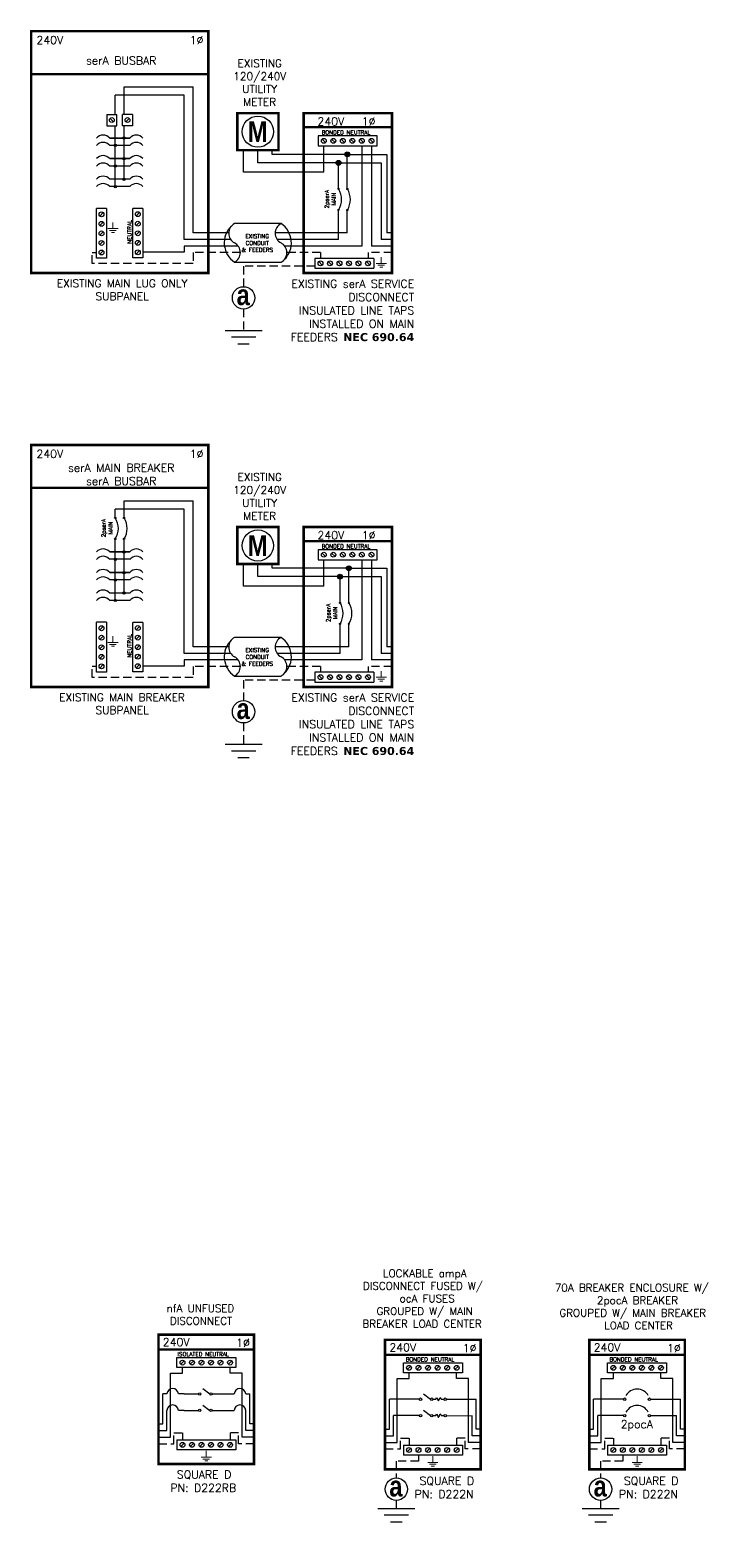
# Model space of a CAD drawing. Header units: feet. Extents: x -10709 to -6641, y 20772 to 21592.
# Drawn here: x -9242 to -8932, y 20864 to 21546 of the extents above; entities that cross this region are included whole.
import ezdxf

# ---------------------------------------------------------------- set-up
doc = ezdxf.new("R2010")
doc.units = ezdxf.units.FT
doc.header["$MEASUREMENT"] = 0
doc.linetypes.add('HIDDEN', pattern=[0.375, 0.25, -0.125])
doc.styles.add('ONE LINE TXT', font='techb___.ttf')
doc.styles.get("Standard").update_dxf_attribs({"font": 'simplex.shx'})

# ---------------------------------------------------------------- blocks, each defined once
blk = doc.blocks.new('fusedDisconnect')
at = {"lineweight": 50}
blk.add_line((-43.61, 43.06), (0, 43.06), dxfattribs=at)
at = {"color": 1, "linetype": 'Continuous'}
for p, q in [((-35.27, 34.78), (-35.27, 39.32)), ((-35.27, 39.32), (-8.32, 39.32)), ((-8.32, 34.78), (-35.27, 34.78)), ((-8.32, 39.32), (-8.32, 34.78)), ((-26.07, 25.18), (-22.81, 22.74)), ((-21.73, 22.73), (-20.49, 22.73)), ((-17.94, 22.73), (-16.7, 22.73)), ((-26.07, 17.65), (-22.81, 15.2)), ((-21.73, 15.2), (-20.49, 15.2)), ((-17.94, 15.2), (-16.7, 15.2)), ((-35.27, 1.76), (-8.32, 1.76)), ((-35.27, 1.76), (-35.27, -2.78)), ((-8.32, 1.76), (-8.32, -2.78)), ((-8.32, -2.78), (-35.27, -2.78))]:
    blk.add_line(p, q, dxfattribs=at)
at = {"color": 4, "linetype": 'Continuous'}
for p, q in [((-31.89, 37.83), (-33.46, 36.26)), ((-27.53, 37.83), (-29.11, 36.26)), ((-23.18, 37.83), (-24.76, 36.26)), ((-18.83, 37.83), (-20.41, 36.26)), ((-14.48, 37.83), (-16.06, 36.26)), ((-10.13, 37.83), (-11.7, 36.26)), ((-31.89, 0.28), (-33.46, -1.3)), ((-27.53, 0.28), (-29.11, -1.3)), ((-23.18, 0.28), (-24.76, -1.3)), ((-18.83, 0.28), (-20.41, -1.3)), ((-14.48, 0.28), (-16.06, -1.3)), ((-10.13, 0.28), (-11.7, -1.3))]:
    blk.add_line(p, q, dxfattribs=at)
at = {"color": 253, "linetype": 'Continuous'}
for p, q in [((-32.67, 32.17), (-32.67, 34.78)), ((-10.92, 32.17), (-10.92, 34.78)), ((-38.16, 3), (-38.16, 32.17)), ((-38.16, 32.17), (-32.67, 32.17)), ((-5.43, 32.17), (-10.92, 32.17)), ((-5.43, 3), (-5.43, 32.17)), ((-43.61, 3), (-38.16, 3)), ((0, 3), (-5.43, 3))]:
    blk.add_line(p, q, dxfattribs=at)
at = {"color": 7, "linetype": 'Continuous'}
for p, q in [((-27.97, 22.73), (-41.66, 22.73)), ((-41.66, 9), (-41.66, 22.73)), ((-15.62, 22.73), (-1.93, 22.73)), ((-1.93, 9), (-1.93, 22.73))]:
    blk.add_line(p, q, dxfattribs=at)
at = {"color": 10, "linetype": 'Continuous'}
for p, q in [((-27.97, 15.2), (-39.8, 15.2)), ((-39.8, 6), (-39.8, 15.2)), ((-15.62, 15.2), (-3.79, 15.19)), ((-3.79, 6), (-3.79, 15.2)), ((-43.61, 6), (-39.8, 6)), ((0, 6), (-3.79, 6))]:
    blk.add_line(p, q, dxfattribs=at)
at = {"color": 7}
for p, q in [((-43.61, 9), (-41.66, 9)), ((0, 9), (-1.93, 9))]:
    blk.add_line(p, q, dxfattribs=at)
at = {"color": 92, "linetype": 'HIDDEN', "ltscale": 15}
for p, q in [((-43.61, 0), (-36.58, 0)), ((-36.58, 0), (-36.58, 4.9)), ((-36.58, 4.9), (-32.67, 4.9)), ((-32.67, 4.9), (-32.67, 1.76)), ((-7.01, 4.9), (-10.92, 4.9)), ((-10.92, 4.9), (-10.92, 1.76)), ((-7.01, 0), (-7.01, 4.9)), ((0, 0), (-7.01, 0)), ((-28.32, -5.55), (-38.48, -5.55)), ((-38.48, -5.55), (-38.48, -13.28)), ((-28.32, -2.78), (-28.32, -5.55)), ((-38.48, -23.51), (-38.48, -27.17))]:
    blk.add_line(p, q, dxfattribs=at)
at = {"lineweight": 50, "const_width": 1.19}
blk.add_lwpolyline([(-43.61, -9.34), (-43.61, 49.84), (0, 49.84), (0, -9.34)], close=True, dxfattribs=at)
at = {"color": 92, "linetype": 'Continuous', "lineweight": 5, "ltscale": 0.05, "flags": 128}
for points in [[(-24.14, -6.17), (-19.45, -6.17)], [(-21.8, -3.32), (-21.8, -6.17)], [(-20.27, -7.03), (-23.32, -7.03)], [(-21.08, -7.9), (-22.51, -7.9)]]:
    blk.add_lwpolyline(points, dxfattribs=at)
at = {"color": 92, "linetype": 'Continuous', "ltscale": 4, "flags": 128}
for points in [[(-46.96, -27.17), (-30, -27.17)], [(-32.93, -30.31), (-44.02, -30.31)], [(-35.87, -33.46), (-41.08, -33.46)]]:
    blk.add_lwpolyline(points, dxfattribs=at)
at = {"color": 4, "linetype": 'Continuous'}
for centre in [(-32.67, 37.05), (-28.32, 37.05), (-23.97, 37.05), (-19.62, 37.05), (-15.27, 37.05), (-10.92, 37.05), (-32.67, -0.51), (-28.32, -0.51), (-23.97, -0.51), (-19.62, -0.51), (-15.27, -0.51), (-10.92, -0.51)]:
    blk.add_circle(centre, 1.11, dxfattribs=at)
at = {"color": 1, "linetype": 'Continuous'}
for centre in [(-27.43, 22.73), (-22.27, 22.73), (-16.16, 22.73), (-27.43, 15.2), (-22.27, 15.2), (-16.16, 15.19)]:
    blk.add_circle(centre, 0.541, dxfattribs=at)
at = {"color": 7, "linetype": 'Continuous'}
blk.add_circle((-38.48, -18.39), 5.11, dxfattribs=at)
at = {"color": 1, "linetype": 'Continuous'}
for points in [[(-20.49, 22.73), (-20.12, 23.49), (-19.22, 21.97), (-18.39, 23.49), (-17.94, 22.73)], [(-20.49, 15.2), (-20.12, 15.96), (-19.22, 14.43), (-18.39, 15.96), (-17.94, 15.2)]]:
    blk.add_spline(points, degree=3, dxfattribs=at)
at = {"color": 4, "linetype": 'Continuous'}
blk.add_text('BONDED NEUTRAL', height=1.8743, dxfattribs=at).set_placement((-34.19, 39.97))
at = {"color": 1}
for s, width, gutter_width, heights, insert, char_height, attachment_point in [('\\A1;\\pi14.315;LOCKABLE ampA \\P\\pi5.1859;DISCONNECT FUSED W/ \\P\\pi21.882;ocA FUSES\\P\\pi11.355;GROUPED W/ MAIN \\P\\pi4.9392;BREAKER LOAD CENTER', 71.8931, 92.23, [38.55], (-58.88, 81.95), 3.4544, 1), ('240V', 0.1481, 0.75, [0], (-35.55, 46.4), 3.658, 5), ('1∅', 0.1481, 0.75, [0], (-4.98, 46.1), 3.658, 5), ('\\A1;\\pi7.3884,t25.676;SQUARE D\\P\\pi5.1241,t23.412;PN: D222N', 35.0816, 28.88, [13.54], (-35.24, -12.75), 3.6576, 1)]:
    blk.add_mtext_dynamic_manual_height_columns(s, width=width, gutter_width=gutter_width, heights=heights, dxfattribs=dict(at, insert=insert, char_height=char_height, attachment_point=attachment_point))
at = {"color": 1, "linetype": 'Continuous', "insert": (-41.67, -12.34), "char_height": 9.3833, "attachment_point": 1, "style": 'ONE LINE TXT'}
blk.add_mtext_dynamic_manual_height_columns('{\\W1;\\C256;a}', width=0.1385, gutter_width=2.13, heights=[0], dxfattribs=at)
blk = doc.blocks.new('breakerDisconnect')
at = {"lineweight": 50}
blk.add_line((-43.61, 43.06), (0, 43.06), dxfattribs=at)
at = {"color": 1, "linetype": 'Continuous'}
for p, q in [((-35.27, 34.78), (-35.27, 39.32)), ((-35.27, 39.32), (-8.32, 39.32)), ((-8.32, 34.78), (-35.27, 34.78)), ((-8.32, 39.32), (-8.32, 34.78)), ((-35.27, 1.76), (-8.32, 1.76)), ((-35.27, 1.76), (-35.27, -2.78)), ((-8.32, 1.76), (-8.32, -2.78)), ((-8.32, -2.78), (-35.27, -2.78))]:
    blk.add_line(p, q, dxfattribs=at)
at = {"color": 4, "linetype": 'Continuous'}
for p, q in [((-31.89, 37.83), (-33.46, 36.26)), ((-27.53, 37.83), (-29.11, 36.26)), ((-23.18, 37.83), (-24.76, 36.26)), ((-18.83, 37.83), (-20.41, 36.26)), ((-14.48, 37.83), (-16.06, 36.26)), ((-10.13, 37.83), (-11.7, 36.26)), ((-31.89, 0.28), (-33.46, -1.3)), ((-27.53, 0.28), (-29.11, -1.3)), ((-23.18, 0.28), (-24.76, -1.3)), ((-18.83, 0.28), (-20.41, -1.3)), ((-14.48, 0.28), (-16.06, -1.3)), ((-10.13, 0.28), (-11.7, -1.3))]:
    blk.add_line(p, q, dxfattribs=at)
at = {"color": 253, "linetype": 'Continuous'}
for p, q in [((-32.67, 32.17), (-32.67, 34.78)), ((-10.92, 32.17), (-10.92, 34.78)), ((-38.16, 3), (-38.16, 32.17)), ((-38.16, 32.17), (-32.67, 32.17)), ((-5.43, 32.17), (-10.92, 32.17)), ((-5.43, 3), (-5.43, 32.17)), ((-43.61, 3), (-38.16, 3)), ((0, 3), (-5.43, 3))]:
    blk.add_line(p, q, dxfattribs=at)
at = {"color": 7, "linetype": 'Continuous'}
for p, q in [((-41.66, 9), (-41.66, 22.73)), ((-39.8, 22.73), (-41.66, 22.73)), ((-27.97, 22.73), (-39.8, 22.73)), ((-15.62, 22.73), (-3.79, 22.73)), ((-3.79, 22.73), (-1.93, 22.73)), ((-1.93, 9), (-1.93, 22.73))]:
    blk.add_line(p, q, dxfattribs=at)
at = {"color": 10, "linetype": 'Continuous'}
for p, q in [((-27.97, 15.2), (-39.8, 15.2)), ((-39.8, 6), (-39.8, 15.2)), ((-15.62, 15.2), (-3.79, 15.2)), ((-3.79, 6), (-3.79, 15.2)), ((-43.61, 6), (-39.8, 6)), ((0, 6), (-3.79, 6))]:
    blk.add_line(p, q, dxfattribs=at)
at = {"color": 7}
for p, q in [((-43.61, 9), (-41.66, 9)), ((0, 9), (-1.93, 9))]:
    blk.add_line(p, q, dxfattribs=at)
at = {"color": 92, "linetype": 'HIDDEN', "ltscale": 15}
for p, q in [((-43.61, 0), (-36.58, 0)), ((-36.58, 0), (-36.58, 4.9)), ((-36.58, 4.9), (-32.67, 4.9)), ((-32.67, 4.9), (-32.67, 1.76)), ((-7.01, 4.9), (-10.92, 4.9)), ((-10.92, 4.9), (-10.92, 1.76)), ((-7.01, 0), (-7.01, 4.9)), ((0, 0), (-7.01, 0)), ((-28.32, -5.55), (-38.48, -5.55)), ((-38.48, -5.55), (-38.48, -13.28)), ((-28.32, -2.78), (-28.32, -5.55)), ((-38.48, -23.51), (-38.48, -27.17))]:
    blk.add_line(p, q, dxfattribs=at)
at = {"lineweight": 50, "const_width": 1.19}
blk.add_lwpolyline([(-43.61, -9.34), (-43.61, 49.84), (0, 49.84), (0, -9.34)], close=True, dxfattribs=at)
at = {"color": 92, "linetype": 'Continuous', "lineweight": 5, "ltscale": 0.05, "flags": 128}
for points in [[(-24.14, -6.17), (-19.45, -6.17)], [(-21.8, -3.32), (-21.8, -6.17)], [(-20.27, -7.03), (-23.32, -7.03)], [(-21.08, -7.9), (-22.51, -7.9)]]:
    blk.add_lwpolyline(points, dxfattribs=at)
at = {"color": 92, "linetype": 'Continuous', "ltscale": 4, "flags": 128}
for points in [[(-46.96, -27.17), (-30, -27.17)], [(-32.93, -30.31), (-44.02, -30.31)], [(-35.87, -33.46), (-41.08, -33.46)]]:
    blk.add_lwpolyline(points, dxfattribs=at)
at = {"color": 4, "linetype": 'Continuous'}
for centre in [(-32.67, 37.05), (-28.32, 37.05), (-23.97, 37.05), (-19.62, 37.05), (-15.27, 37.05), (-10.92, 37.05), (-32.67, -0.51), (-28.32, -0.51), (-23.97, -0.51), (-19.62, -0.51), (-15.27, -0.51), (-10.92, -0.51)]:
    blk.add_circle(centre, 1.11, dxfattribs=at)
at = {"color": 1, "linetype": 'Continuous'}
for centre in [(-27.43, 22.73), (-16.16, 22.73), (-27.43, 15.2), (-16.16, 15.19)]:
    blk.add_circle(centre, 0.541, dxfattribs=at)
at = {"color": 7, "linetype": 'Continuous'}
blk.add_circle((-38.48, -18.39), 5.11, dxfattribs=at)
at = {"color": 10, "linetype": 'Continuous'}
for centre in [(-21.8, 21.59), (-21.8, 14.06)]:
    blk.add_arc(centre, 5.79, 28.37034, 151.62966, dxfattribs=at)
at = {"color": 4, "linetype": 'Continuous'}
blk.add_text('BONDED NEUTRAL', height=1.8743, dxfattribs=at).set_placement((-34.47, 39.97))
at = {"color": 1}
for s, width, gutter_width, heights, insert, char_height, attachment_point in [('\\A1;\\pi4.3512;70A BREAKER ENCLOSURE W/ \\P\\pi23.597;2pocA BREAKER \\P\\pi6.4074;GROUPED W/ MAIN BREAKER \\P\\pi26.887;LOAD CENTER', 88.9761, 92.23, [32.68], (-63.73, 75.4), 3.4544, 1), ('240V', 0.1481, 0.75, [0], (-35.55, 46.4), 3.658, 5), ('1∅', 0.1481, 0.75, [0], (-4.98, 46.1), 3.658, 5), ('\\A1;\\pi9.5289,t27.817;2pocA', 35.0816, 28.88, [7.07], (-38.86, 13.14), 3.6576, 1), ('\\A1;\\pi7.3884,t25.676;SQUARE D\\P\\pi5.1241,t23.412;PN: D222N', 35.0816, 28.88, [13.54], (-35.24, -12.75), 3.6576, 1)]:
    blk.add_mtext_dynamic_manual_height_columns(s, width=width, gutter_width=gutter_width, heights=heights, dxfattribs=dict(at, insert=insert, char_height=char_height, attachment_point=attachment_point))
at = {"color": 1, "linetype": 'Continuous', "insert": (-41.67, -12.34), "char_height": 9.3833, "attachment_point": 1, "style": 'ONE LINE TXT'}
blk.add_mtext_dynamic_manual_height_columns('{\\W1;\\C256;a}', width=0.1385, gutter_width=2.13, heights=[0], dxfattribs=at)
blk = doc.blocks.new('unfusedDisconnect')
at = {"lineweight": 50}
blk.add_line((-43.61, 43.06), (0, 43.06), dxfattribs=at)
at = {"color": 1, "linetype": 'Continuous'}
for p, q in [((-35.27, 34.78), (-35.27, 39.32)), ((-35.27, 39.32), (-8.32, 39.32)), ((-8.32, 34.78), (-35.27, 34.78)), ((-8.32, 39.32), (-8.32, 34.78)), ((-31.89, 22.73), (-25.32, 22.73)), ((-23.43, 25.18), (-20.16, 22.74)), ((-19.08, 22.73), (-11.7, 22.73)), ((-31.89, 15.2), (-25.32, 15.2)), ((-23.43, 17.65), (-20.16, 15.2)), ((-19.08, 15.2), (-11.7, 15.19)), ((-35.27, 1.76), (-8.32, 1.76)), ((-35.27, 1.76), (-35.27, -2.78)), ((-8.32, 1.76), (-8.32, -2.78)), ((-8.32, -2.78), (-35.27, -2.78))]:
    blk.add_line(p, q, dxfattribs=at)
at = {"color": 4, "linetype": 'Continuous'}
for p, q in [((-31.89, 37.83), (-33.46, 36.26)), ((-27.53, 37.83), (-29.11, 36.26)), ((-23.18, 37.83), (-24.76, 36.26)), ((-18.83, 37.83), (-20.41, 36.26)), ((-14.48, 37.83), (-16.06, 36.26)), ((-10.13, 37.83), (-11.7, 36.26)), ((-31.89, 0.28), (-33.46, -1.3)), ((-27.53, 0.28), (-29.11, -1.3)), ((-23.18, 0.28), (-24.76, -1.3)), ((-18.83, 0.28), (-20.41, -1.3)), ((-14.48, 0.28), (-16.06, -1.3)), ((-10.13, 0.28), (-11.7, -1.3))]:
    blk.add_line(p, q, dxfattribs=at)
at = {"color": 253, "linetype": 'Continuous'}
for p, q in [((-32.67, 32.17), (-32.67, 34.78)), ((-10.92, 32.17), (-10.92, 34.78)), ((-38.16, 3), (-38.16, 32.17)), ((-38.16, 32.17), (-32.67, 32.17)), ((-5.43, 32.17), (-10.92, 32.17)), ((-5.43, 3), (-5.43, 32.17)), ((-43.61, 3), (-38.16, 3)), ((0, 3), (-5.43, 3))]:
    blk.add_line(p, q, dxfattribs=at)
at = {"color": 7, "linetype": 'Continuous'}
for p, q in [((-41.66, 9), (-41.66, 22.73)), ((-39.8, 22.73), (-41.66, 22.73)), ((-31.89, 22.73), (-34.52, 22.73)), ((-11.7, 22.73), (-9.07, 22.73)), ((-3.79, 22.73), (-1.93, 22.73)), ((-1.93, 9), (-1.93, 22.73))]:
    blk.add_line(p, q, dxfattribs=at)
at = {"color": 10, "linetype": 'Continuous'}
for p, q in [((-39.8, 6), (-39.8, 15.2)), ((-31.89, 15.2), (-34.52, 15.2)), ((-11.7, 15.2), (-9.07, 15.2)), ((-3.79, 6), (-3.79, 15.2)), ((-43.61, 6), (-39.8, 6)), ((0, 6), (-3.79, 6))]:
    blk.add_line(p, q, dxfattribs=at)
at = {"color": 7}
for p, q in [((-43.61, 9), (-41.66, 9)), ((0, 9), (-1.93, 9))]:
    blk.add_line(p, q, dxfattribs=at)
at = {"color": 92, "linetype": 'HIDDEN', "ltscale": 15}
for p, q in [((-43.61, 0), (-36.58, 0)), ((-36.58, 0), (-36.58, 4.9)), ((-36.58, 4.9), (-32.67, 4.9)), ((-32.67, 4.9), (-32.67, 1.76)), ((-7.01, 4.9), (-10.92, 4.9)), ((-10.92, 4.9), (-10.92, 1.76)), ((-7.01, 0), (-7.01, 4.9)), ((0, 0), (-7.01, 0))]:
    blk.add_line(p, q, dxfattribs=at)
at = {"lineweight": 50, "const_width": 1.19}
blk.add_lwpolyline([(-43.61, -9.34), (-43.61, 49.84), (0, 49.84), (0, -9.34)], close=True, dxfattribs=at)
at = {"color": 92, "linetype": 'Continuous', "lineweight": 5, "ltscale": 0.05, "flags": 128}
for points in [[(-24.14, -6.17), (-19.45, -6.17)], [(-21.8, -3.32), (-21.8, -6.17)], [(-20.27, -7.03), (-23.32, -7.03)], [(-21.08, -7.9), (-22.51, -7.9)]]:
    blk.add_lwpolyline(points, dxfattribs=at)
at = {"color": 4, "linetype": 'Continuous'}
for centre in [(-32.67, 37.05), (-28.32, 37.05), (-23.97, 37.05), (-19.62, 37.05), (-15.27, 37.05), (-10.92, 37.05), (-32.67, -0.51), (-28.32, -0.51), (-23.97, -0.51), (-19.62, -0.51), (-15.27, -0.51), (-10.92, -0.51)]:
    blk.add_circle(centre, 1.11, dxfattribs=at)
at = {"color": 1, "linetype": 'Continuous'}
for centre in [(-24.78, 22.73), (-19.62, 22.73), (-24.78, 15.2), (-19.62, 15.2)]:
    blk.add_circle(centre, 0.541, dxfattribs=at)
at = {"color": 7, "linetype": 'Continuous'}
for centre in [(-37.16, 22.58), (-6.43, 22.58)]:
    blk.add_arc(centre, 2.64, 3.28193, 176.71807, dxfattribs=at)
at = {"color": 10, "linetype": 'Continuous'}
for centre in [(-37.16, 15.04), (-6.43, 15.04)]:
    blk.add_arc(centre, 2.64, 3.28193, 176.71807, dxfattribs=at)
at = {"color": 4, "linetype": 'Continuous'}
blk.add_text('ISOLATED NEUTRAL', height=1.8743, dxfattribs=at).set_placement((-34.91, 39.97))
at = {"color": 1}
for s, width, gutter_width, heights, insert, char_height, attachment_point in [('\\A1;\\pi15.271;nfA UNFUSED \\P\\pi16.834;DISCONNECT', 64.922, 0, [11.89], (-55.21, 63.58), 3.4544, 1), ('240V', 0.1481, 0.75, [0], (-35.55, 46.4), 3.658, 5), ('1∅', 0.1481, 0.75, [0], (-4.98, 46.1), 3.658, 5), ('\\A1;\\pi11.999,t30.287;SQUARE D\\P\\pi9.0377,t27.326;PN: D222RB', 51.6906, 0.203, [45.94], (-47.25, -12.27), 3.6576, 1)]:
    blk.add_mtext_dynamic_manual_height_columns(s, width=width, gutter_width=gutter_width, heights=heights, dxfattribs=dict(at, insert=insert, char_height=char_height, attachment_point=attachment_point))
blk = doc.blocks.new('*U34')
at = {"linetype": 'Continuous'}
h = blk.add_hatch(color=1, dxfattribs=at)
h.dxf.hatch_style = 1
edge = h.paths.add_edge_path()
edge.add_arc((-126.38, 48.98), 0.528, 0, 360)
h = blk.add_hatch(color=1, dxfattribs=at)
h.dxf.hatch_style = 1
edge = h.paths.add_edge_path()
edge.add_arc((-122.35, 52.36), 0.528, 0, 360)
h = blk.add_hatch(color=1, dxfattribs=at)
h.dxf.hatch_style = 1
edge = h.paths.add_edge_path()
edge.add_arc((-122.35, 42.95), 0.528, 0, 360)
h = blk.add_hatch(color=254, dxfattribs=at)
h.dxf.hatch_style = 1
edge = h.paths.add_edge_path()
edge.add_arc((-24.4, 41.07), 1.11, 0, 360)
h = blk.add_hatch(color=254, dxfattribs=at)
h.dxf.hatch_style = 1
edge = h.paths.add_edge_path()
edge.add_arc((-20.37, 44.9), 1.11, 0, 360)
h = blk.add_hatch(color=1, dxfattribs=at)
h.dxf.hatch_style = 1
edge = h.paths.add_edge_path()
edge.add_arc((-126.38, 39.58), 0.528, 0, 360)
h = blk.add_hatch(color=1, dxfattribs=at)
h.dxf.hatch_style = 1
edge = h.paths.add_edge_path()
edge.add_arc((-126.38, 30.17), 0.528, 0, 360)
h = blk.add_hatch(color=1, dxfattribs=at)
h.dxf.hatch_style = 1
edge = h.paths.add_edge_path()
edge.add_arc((-122.35, 33.55), 0.528, 0, 360)
h = blk.add_hatch(color=1, dxfattribs=at)
h.dxf.hatch_style = 1
edge = h.paths.add_edge_path()
edge.add_arc((-24.4, 29.12), 0.291, 0, 360)
h = blk.add_hatch(color=1, dxfattribs=at)
h.dxf.hatch_style = 1
edge = h.paths.add_edge_path()
edge.add_arc((-20.37, 29.12), 0.291, 0, 360)
h = blk.add_hatch(color=1, dxfattribs=at)
h.dxf.hatch_style = 1
edge = h.paths.add_edge_path()
edge.add_arc((-24.4, 19.49), 0.291, 0, 360)
h = blk.add_hatch(color=1, dxfattribs=at)
h.dxf.hatch_style = 1
edge = h.paths.add_edge_path()
edge.add_arc((-20.37, 19.49), 0.291, 0, 360)
at = {"color": 155, "true_color": 0x647190}
blk.add_line((-164.82, 101.21), (-83.91, 101.21), dxfattribs=at)
at = {"lineweight": 50}
for p, q in [((-164.82, 81.57), (-83.91, 81.57)), ((0, 57.27), (-40.3, 57.27))]:
    blk.add_line(p, q, dxfattribs=at)
at = {"color": 7, "linetype": 'Continuous'}
for p, q in [((-122.35, 63.18), (-122.35, 75.74)), ((-90.86, 9), (-90.86, 75.74)), ((-122.35, 33.55), (-122.35, 57.98)), ((-128.94, 52.36), (-119.79, 52.36)), ((-119.79, 52.36), (-128.94, 52.36)), ((-128.94, 42.95), (-119.79, 42.95)), ((-119.79, 42.95), (-128.94, 42.95)), ((-54.76, 44.9), (-54.76, 46.84)), ((-19.26, 44.9), (-54.76, 44.9)), ((-20.37, 29.41), (-20.37, 44.9)), ((-119.79, 33.55), (-128.94, 33.55)), ((-20.37, 9), (-20.37, 19.19)), ((-50.66, 13.26), (-71.9, 13.26)), ((-71.9, -4.37), (-50.66, -4.37))]:
    blk.add_line(p, q, dxfattribs=at)
at = {"color": 7}
for p, q in [((-122.35, 75.74), (-90.86, 75.74)), ((-19.26, 44.9), (-2.32, 44.9)), ((-2.32, 44.9), (-2.32, 9)), ((-74.56, 9), (-90.86, 9)), ((-20.37, 9), (-53.32, 9)), ((0, 9), (-2.32, 9))]:
    blk.add_line(p, q, dxfattribs=at)
at = {"color": 10, "linetype": 'Continuous'}
for p, q in [((-126.38, 63.18), (-126.38, 71.91)), ((-94.89, 71.91), (-126.38, 71.91)), ((-94.89, 6), (-94.89, 71.91)), ((-126.38, 30.17), (-126.38, 57.98)), ((-119.79, 48.98), (-128.94, 48.98)), ((-61.25, 41.07), (-61.25, 46.84)), ((-23.29, 41.07), (-61.25, 41.07)), ((-24.4, 29.41), (-24.4, 41.07)), ((-23.29, 41.07), (-4.92, 41.07)), ((-4.92, 41.07), (-4.92, 6)), ((-119.79, 39.58), (-128.94, 39.58)), ((-119.79, 30.17), (-128.94, 30.17)), ((-24.4, 6), (-24.4, 19.19)), ((-73.67, 6), (-94.89, 6)), ((-24.4, 6), (-52.42, 6)), ((0, 6), (-4.92, 6))]:
    blk.add_line(p, q, dxfattribs=at)
at = {"color": 1, "linetype": 'Continuous'}
for p, q in [((-130.21, 63.18), (-130.21, 57.98)), ((-130.21, 63.18), (-125.67, 63.18)), ((-125.67, 57.98), (-125.67, 63.18)), ((-123.06, 57.98), (-123.06, 63.18)), ((-118.52, 63.18), (-123.06, 63.18)), ((-118.52, 63.18), (-118.52, 57.98)), ((-130.21, 57.98), (-125.67, 57.98)), ((-118.52, 57.98), (-123.06, 57.98)), ((-6.77, 53.35), (-33.71, 53.35)), ((-33.71, 53.35), (-33.71, 48.81)), ((-33.71, 48.81), (-6.77, 48.81)), ((-6.77, 48.81), (-6.77, 53.35)), ((-134.93, -2.51), (-134.93, 20.23)), ((-130.4, 20.23), (-134.93, 20.23)), ((-130.4, 20.23), (-130.4, -2.51)), ((-118.33, -2.43), (-118.33, 20.16)), ((-113.79, 20.16), (-118.33, 20.16)), ((-113.79, 20.16), (-113.79, -2.43)), ((-130.4, -2.51), (-134.93, -2.51)), ((-113.79, -2.43), (-118.33, -2.43)), ((-8.3, -2.62), (-35.24, -2.62)), ((-35.24, -2.62), (-35.24, -7.16)), ((-8.3, -2.62), (-8.3, -7.16)), ((-35.24, -7.16), (-8.3, -7.16))]:
    blk.add_line(p, q, dxfattribs=at)
at = {"color": 4, "linetype": 'Continuous'}
for p, q in [((-128.72, 61.37), (-127.15, 59.79)), ((-120, 61.37), (-121.58, 59.79)), ((-31.9, 51.86), (-30.33, 50.29)), ((-27.55, 51.86), (-25.98, 50.29)), ((-23.2, 51.86), (-21.63, 50.29)), ((-18.85, 51.86), (-17.28, 50.29)), ((-14.5, 51.86), (-12.93, 50.29)), ((-10.15, 51.86), (-8.58, 50.29)), ((-131.88, 18.28), (-133.45, 16.71)), ((-131.88, 13.93), (-133.45, 12.36)), ((-115.28, 18.35), (-116.85, 16.78)), ((-115.28, 14), (-116.85, 12.43)), ((-131.88, 9.58), (-133.45, 8.01)), ((-115.28, 9.65), (-116.85, 8.08)), ((-131.88, 5.23), (-133.45, 3.66)), ((-131.88, 0.88), (-133.45, -0.69)), ((-115.28, 5.3), (-116.85, 3.73)), ((-115.28, 0.95), (-116.85, -0.62)), ((-33.43, -4.11), (-31.86, -5.68)), ((-29.08, -4.11), (-27.51, -5.68)), ((-24.73, -4.11), (-23.16, -5.68)), ((-20.38, -4.11), (-18.81, -5.68)), ((-16.03, -4.11), (-14.46, -5.68)), ((-11.68, -4.11), (-10.11, -5.68))]:
    blk.add_line(p, q, dxfattribs=at)
at = {"color": 253, "linetype": 'Continuous'}
for p, q in [((-31.12, 36.76), (-31.12, 48.81)), ((-13.72, 48.81), (-13.72, 3)), ((-9.36, 48.81), (-9.36, 3)), ((-67.74, 36.76), (-67.74, 46.84)), ((-31.12, 36.76), (-67.74, 36.76)), ((-94.92, 0.16), (-113.79, 0.16)), ((-70.21, 3), (-94.92, 3)), ((-94.92, 3), (-94.92, 0.16)), ((-13.72, 3), (-48.97, 3)), ((0, 3), (-9.36, 3))]:
    blk.add_line(p, q, dxfattribs=at)
at = {"color": 92, "linetype": 'HIDDEN', "ltscale": 15}
for p, q in [((-136.95, -4.96), (-136.95, 0.09)), ((-136.95, 0.09), (-134.93, 0.09)), ((-69.23, 0), (-90.86, 0)), ((-90.86, 0), (-90.86, -4.96)), ((-32.65, 0), (-47.99, 0)), ((-32.65, 0), (-32.65, -2.62)), ((0, 0), (-10.9, 0)), ((-10.9, 0), (-10.9, -2.62)), ((-90.86, -4.96), (-136.95, -4.96)), ((-35.24, -6.25), (-67.77, -6.25)), ((-67.77, -6.25), (-67.77, -15.56)), ((-67.77, -25.79), (-67.77, -35.52))]:
    blk.add_line(p, q, dxfattribs=at)
at = {"lineweight": 50, "const_width": 1.19}
for points in [[(-164.82, -9.3), (-164.82, 101.21), (-83.91, 101.21), (-83.91, -9.3)], [(-70.68, 46.84), (-70.68, 63.73), (-51.83, 63.73), (-51.83, 46.84)], [(0, -9.3), (0, 63.73), (-40.3, 63.73), (-40.3, -9.3)]]:
    blk.add_lwpolyline(points, close=True, dxfattribs=at)
at = {"color": 92, "linetype": 'Continuous', "lineweight": 5, "ltscale": 0.05, "flags": 128}
for points in [[(-127.44, 13.81), (-127.44, 10.97)], [(-129.78, 10.97), (-125.1, 10.97)], [(-125.91, 10.1), (-128.97, 10.1)], [(-126.72, 9.23), (-128.16, 9.23)], [(-7.21, -4.9), (-2.53, -4.9)], [(-3.34, -5.77), (-6.4, -5.77)], [(-4.15, -6.63), (-5.59, -6.63)], [(-4.87, -2.05), (-4.87, -4.9)]]:
    blk.add_lwpolyline(points, dxfattribs=at)
at = {"color": 92, "linetype": 'Continuous', "ltscale": 4, "flags": 128}
for points in [[(-76.25, -35.52), (-59.29, -35.52)], [(-62.23, -38.67), (-73.31, -38.67)], [(-65.16, -41.81), (-70.37, -41.81)]]:
    blk.add_lwpolyline(points, dxfattribs=at)
at = {"color": 4, "linetype": 'Continuous'}
for centre in [(-127.94, 60.58), (-120.79, 60.58), (-31.12, 51.08), (-26.77, 51.08), (-22.42, 51.08), (-18.07, 51.08), (-13.72, 51.08), (-9.36, 51.08), (-132.67, 17.49), (-132.67, 13.14), (-116.06, 17.57), (-116.06, 13.21), (-132.67, 8.79), (-116.06, 8.86), (-132.67, 4.44), (-132.67, 0.09), (-116.06, 4.51), (-116.06, 0.16), (-32.65, -4.89), (-28.3, -4.89), (-23.95, -4.89), (-19.6, -4.89), (-15.25, -4.89), (-10.9, -4.89)]:
    blk.add_circle(centre, 1.11, dxfattribs=at)
at = {"linetype": 'Continuous'}
blk.add_circle((-61.25, 55.28), 7.15, dxfattribs=at)
at = {"color": 1, "linetype": 'Continuous'}
for centre, radius in [((-126.38, 48.98), 0.528), ((-122.35, 52.36), 0.528), ((-122.35, 42.95), 0.528), ((-126.38, 39.58), 0.528), ((-126.38, 30.17), 0.528), ((-122.35, 33.55), 0.528), ((-24.4, 29.12), 0.291), ((-20.37, 29.12), 0.291), ((-24.4, 19.49), 0.291), ((-20.37, 19.49), 0.291)]:
    blk.add_circle(centre, radius, dxfattribs=at)
at = {"color": 7, "linetype": 'Continuous'}
for centre, radius in [((-24.4, 41.07), 1.11), ((-20.37, 44.9), 1.11), ((-20.37, 44.9), 1.11), ((-67.77, -20.68), 5.11)]:
    blk.add_circle(centre, radius, dxfattribs=at)
at = {"color": 1, "linetype": 'Continuous'}
for centre, radius, start, end in [((-131.94, 49.81), 3.93, 40.3392, 139.6608), ((-131.94, 46.43), 3.93, 40.3392, 139.6608), ((-116.79, 49.81), 3.93, 40.3392, 139.6608), ((-116.79, 46.43), 3.93, 40.3392, 139.6608), ((-131.94, 40.41), 3.93, 40.3392, 139.6608), ((-131.94, 37.03), 3.93, 40.3392, 139.6608), ((-116.79, 40.41), 3.93, 40.3392, 139.6608), ((-116.79, 37.03), 3.93, 40.3392, 139.6608), ((-131.94, 31.01), 3.93, 40.3392, 139.6608), ((-116.79, 31.01), 3.93, 40.3392, 139.6608), ((-131.94, 27.63), 3.93, 40.3392, 139.6608), ((-116.79, 27.63), 3.93, 40.3392, 139.6608), ((-32.07, 24.3), 9.06, 327.87082, 32.12918), ((-28.04, 24.3), 9.06, 327.87082, 32.12918)]:
    blk.add_arc(centre, radius, start, end, dxfattribs=at)
at = {"color": 7, "linetype": 'Continuous'}
for centre, start, end in [((-66.05, 4.44), 133.97324, 236.42648), ((-56.51, 4.44), 313.97324, 56.42648)]:
    blk.add_arc(centre, 10.58, start, end, dxfattribs=at)
at = {"linetype": 'Continuous'}
for centre, start, end in [((-69.59, 8.85), 117.66392, 242.33608), ((-48.35, 8.85), 117.66392, 242.33608), ((-74.21, 0.04), 297.66392, 62.33608), ((-52.97, 0.04), 297.66392, 62.33608)]:
    blk.add_arc(centre, 4.98, start, end, dxfattribs=at)
at = {"color": 253, "linetype": 'Continuous', "style": 'ONE LINE TXT'}
blk.add_text('M', height=9.38, dxfattribs=at).set_placement((-65.81, 50.57))
at = {"color": 4, "linetype": 'Continuous'}
blk.add_text('BONDED NEUTRAL', height=1.8743, dxfattribs=at).set_placement((-32.1, 54))
blk.add_text('NEUTRAL', height=1.874, rotation=90, dxfattribs=at).set_placement((-118.99, 4.08))
at = {"color": 1}
for s, width, gutter_width, heights, insert, char_height, attachment_point in [('240V', 0.1481, 0.75, [0], (-156.29, 97.16), 3.658, 5), ('1∅', 0.1481, 0.75, [0], (-89.22, 97.16), 3.658, 5), ('serA BUSBAR', 72.4998, 0.75, [0], (-123.66, 87.76), 3.6576, 5), ('EXISTING\\P120/240V UTILITY METER', 0.0523, 7.17, [0], (-60.4, 77.68), 3.5433, 5), ('240V', 0.1481, 0.75, [0], (-27.9, 59.98), 3.658, 5), ('1∅', 0.1481, 0.75, [0], (-10.63, 59.98), 3.658, 5), ('EXISTING MAIN LUG ONLY SUBPANEL', 79.2627, 97.94, [154.49], (-123.25, -16.99), 3.5433, 5), ('\\A1;\\pt18.288;EXISTING serA SERVICE DISCONNECT\\P\\ptz;{\\A0;INSULATED LINE TAPS INSTALLED ON MAIN FEEDERS \\fVerdana|b1|i0|c0|p34;NEC 690.64}', 61.288, 0.203, [110.27], (10.17, -12.37), 3.6576, 3)]:
    blk.add_mtext_dynamic_manual_height_columns(s, width=width, gutter_width=gutter_width, heights=heights, dxfattribs=dict(at, insert=insert, char_height=char_height, attachment_point=attachment_point))
at = {"color": 4, "linetype": 'Continuous', "insert": (-28.18, 24.47), "char_height": 1.874, "attachment_point": 5, "rotation": 90}
blk.add_mtext_dynamic_manual_height_columns('2pserA\\PMAIN', width=0.1481, gutter_width=0.75, heights=[0], dxfattribs=at)
at = {"color": 4, "linetype": 'Continuous', "insert": (-61.53, 4.38), "char_height": 1.8743, "attachment_point": 5}
blk.add_mtext_dynamic_manual_height_columns('EXISTING CONDUIT\\P& FEEDERS', width=13.5689, gutter_width=7.17, heights=[0], dxfattribs=at)
at = {"color": 1, "linetype": 'Continuous', "insert": (-70.96, -14.62), "char_height": 9.3833, "attachment_point": 1, "style": 'ONE LINE TXT'}
blk.add_mtext_dynamic_manual_height_columns('{\\W1;\\C256;a}', width=0.1385, gutter_width=2.13, heights=[0], dxfattribs=at)
blk = doc.blocks.new('serviceDisconnect_mainBrekerSubpanel')
at = {"linetype": 'Continuous'}
h = blk.add_hatch(color=1, dxfattribs=at)
h.dxf.hatch_style = 1
edge = h.paths.add_edge_path()
edge.add_arc((-126.38, 67.91), 0.291, 0, 360)
h = blk.add_hatch(color=1, dxfattribs=at)
h.dxf.hatch_style = 1
edge = h.paths.add_edge_path()
edge.add_arc((-122.35, 67.91), 0.291, 0, 360)
h = blk.add_hatch(color=1, dxfattribs=at)
h.dxf.hatch_style = 1
edge = h.paths.add_edge_path()
edge.add_arc((-126.38, 58.28), 0.291, 0, 360)
h = blk.add_hatch(color=1, dxfattribs=at)
h.dxf.hatch_style = 1
edge = h.paths.add_edge_path()
edge.add_arc((-122.35, 58.28), 0.291, 0, 360)
h = blk.add_hatch(color=1, dxfattribs=at)
h.dxf.hatch_style = 1
edge = h.paths.add_edge_path()
edge.add_arc((-126.38, 48.98), 0.528, 0, 360)
h = blk.add_hatch(color=1, dxfattribs=at)
h.dxf.hatch_style = 1
edge = h.paths.add_edge_path()
edge.add_arc((-122.35, 52.36), 0.528, 0, 360)
h = blk.add_hatch(color=1, dxfattribs=at)
h.dxf.hatch_style = 1
edge = h.paths.add_edge_path()
edge.add_arc((-122.35, 42.95), 0.528, 0, 360)
h = blk.add_hatch(color=254, dxfattribs=at)
h.dxf.hatch_style = 1
edge = h.paths.add_edge_path()
edge.add_arc((-23.72, 41.07), 1.11, 0, 360)
h = blk.add_hatch(color=254, dxfattribs=at)
h.dxf.hatch_style = 1
edge = h.paths.add_edge_path()
edge.add_arc((-19.69, 44.9), 1.11, 0, 360)
h = blk.add_hatch(color=1, dxfattribs=at)
h.dxf.hatch_style = 1
edge = h.paths.add_edge_path()
edge.add_arc((-126.38, 39.58), 0.528, 0, 360)
h = blk.add_hatch(color=1, dxfattribs=at)
h.dxf.hatch_style = 1
edge = h.paths.add_edge_path()
edge.add_arc((-126.38, 30.17), 0.528, 0, 360)
h = blk.add_hatch(color=1, dxfattribs=at)
h.dxf.hatch_style = 1
edge = h.paths.add_edge_path()
edge.add_arc((-122.35, 33.55), 0.528, 0, 360)
h = blk.add_hatch(color=1, dxfattribs=at)
h.dxf.hatch_style = 1
edge = h.paths.add_edge_path()
edge.add_arc((-23.72, 29.12), 0.291, 0, 360)
h = blk.add_hatch(color=1, dxfattribs=at)
h.dxf.hatch_style = 1
edge = h.paths.add_edge_path()
edge.add_arc((-19.69, 29.12), 0.291, 0, 360)
h = blk.add_hatch(color=1, dxfattribs=at)
h.dxf.hatch_style = 1
edge = h.paths.add_edge_path()
edge.add_arc((-23.72, 19.49), 0.291, 0, 360)
h = blk.add_hatch(color=1, dxfattribs=at)
h.dxf.hatch_style = 1
edge = h.paths.add_edge_path()
edge.add_arc((-19.69, 19.49), 0.291, 0, 360)
at = {"color": 155, "true_color": 0x647190}
blk.add_line((-164.82, 101.21), (-83.91, 101.21), dxfattribs=at)
at = {"lineweight": 50}
for p, q in [((-164.82, 81.57), (-83.91, 81.57)), ((0, 57.27), (-40.3, 57.27))]:
    blk.add_line(p, q, dxfattribs=at)
at = {"color": 7, "linetype": 'Continuous'}
for p, q in [((-122.35, 68.2), (-122.35, 75.74)), ((-90.86, 9), (-90.86, 75.74)), ((-122.35, 33.55), (-122.35, 57.98)), ((-128.94, 52.36), (-119.79, 52.36)), ((-119.79, 52.36), (-128.94, 52.36)), ((-128.94, 42.95), (-119.79, 42.95)), ((-119.79, 42.95), (-128.94, 42.95)), ((-54.76, 44.9), (-54.76, 46.84)), ((-18.58, 44.9), (-54.76, 44.9)), ((-19.69, 29.41), (-19.69, 44.9)), ((-119.79, 33.55), (-128.94, 33.55)), ((-19.69, 9), (-19.69, 19.19)), ((-50.66, 13.26), (-71.9, 13.26)), ((-71.9, -4.37), (-50.66, -4.37))]:
    blk.add_line(p, q, dxfattribs=at)
at = {"color": 7}
for p, q in [((-122.35, 75.74), (-90.86, 75.74)), ((-18.58, 44.9), (-2.32, 44.9)), ((-2.32, 44.9), (-2.32, 9)), ((-74.56, 9), (-90.86, 9)), ((-19.69, 9), (-53.32, 9)), ((0, 9), (-2.32, 9))]:
    blk.add_line(p, q, dxfattribs=at)
at = {"color": 10, "linetype": 'Continuous'}
for p, q in [((-126.38, 68.2), (-126.38, 71.91)), ((-94.89, 71.91), (-126.38, 71.91)), ((-94.89, 6), (-94.89, 71.91)), ((-126.38, 30.17), (-126.38, 57.98)), ((-119.79, 48.98), (-128.94, 48.98)), ((-61.25, 41.07), (-61.25, 46.84)), ((-22.61, 41.07), (-61.25, 41.07)), ((-23.72, 29.41), (-23.72, 41.07)), ((-22.61, 41.07), (-4.92, 41.07)), ((-4.92, 41.07), (-4.92, 6)), ((-119.79, 39.58), (-128.94, 39.58)), ((-119.79, 30.17), (-128.94, 30.17)), ((-23.72, 6), (-23.72, 19.19)), ((-73.67, 6), (-94.89, 6)), ((-23.72, 6), (-52.42, 6)), ((0, 6), (-4.92, 6))]:
    blk.add_line(p, q, dxfattribs=at)
at = {"color": 1, "linetype": 'Continuous'}
for p, q in [((-6.77, 53.35), (-33.71, 53.35)), ((-33.71, 53.35), (-33.71, 48.81)), ((-33.71, 48.81), (-6.77, 48.81)), ((-6.77, 48.81), (-6.77, 53.35)), ((-134.93, -2.51), (-134.93, 20.23)), ((-130.4, 20.23), (-134.93, 20.23)), ((-130.4, 20.23), (-130.4, -2.51)), ((-118.33, -2.43), (-118.33, 20.16)), ((-113.79, 20.16), (-118.33, 20.16)), ((-113.79, 20.16), (-113.79, -2.43)), ((-130.4, -2.51), (-134.93, -2.51)), ((-113.79, -2.43), (-118.33, -2.43)), ((-8.3, -2.62), (-35.24, -2.62)), ((-35.24, -2.62), (-35.24, -7.16)), ((-8.3, -2.62), (-8.3, -7.16)), ((-35.24, -7.16), (-8.3, -7.16))]:
    blk.add_line(p, q, dxfattribs=at)
at = {"color": 4, "linetype": 'Continuous'}
for p, q in [((-31.9, 51.86), (-30.33, 50.29)), ((-27.55, 51.86), (-25.98, 50.29)), ((-23.2, 51.86), (-21.63, 50.29)), ((-18.85, 51.86), (-17.28, 50.29)), ((-14.5, 51.86), (-12.93, 50.29)), ((-10.15, 51.86), (-8.58, 50.29)), ((-131.88, 18.28), (-133.45, 16.71)), ((-131.88, 13.93), (-133.45, 12.36)), ((-115.28, 18.35), (-116.85, 16.78)), ((-115.28, 14), (-116.85, 12.43)), ((-131.88, 9.58), (-133.45, 8.01)), ((-115.28, 9.65), (-116.85, 8.08)), ((-131.88, 5.23), (-133.45, 3.66)), ((-131.88, 0.88), (-133.45, -0.69)), ((-115.28, 5.3), (-116.85, 3.73)), ((-115.28, 0.95), (-116.85, -0.62)), ((-33.43, -4.11), (-31.86, -5.68)), ((-29.08, -4.11), (-27.51, -5.68)), ((-24.73, -4.11), (-23.16, -5.68)), ((-20.38, -4.11), (-18.81, -5.68)), ((-16.03, -4.11), (-14.46, -5.68)), ((-11.68, -4.11), (-10.11, -5.68))]:
    blk.add_line(p, q, dxfattribs=at)
at = {"color": 253, "linetype": 'Continuous'}
for p, q in [((-31.12, 36.76), (-31.12, 48.81)), ((-13.72, 48.81), (-13.72, 3)), ((-9.36, 48.81), (-9.36, 3)), ((-67.74, 36.76), (-67.74, 46.84)), ((-31.12, 36.76), (-67.74, 36.76)), ((-94.92, 0.16), (-113.79, 0.16)), ((-70.21, 3), (-94.92, 3)), ((-94.92, 3), (-94.92, 0.16)), ((-13.72, 3), (-48.97, 3)), ((0, 3), (-9.36, 3))]:
    blk.add_line(p, q, dxfattribs=at)
at = {"color": 92, "linetype": 'HIDDEN', "ltscale": 15}
for p, q in [((-136.95, -4.96), (-136.95, 0.09)), ((-136.95, 0.09), (-134.93, 0.09)), ((-69.23, 0), (-90.86, 0)), ((-90.86, 0), (-90.86, -4.96)), ((-32.65, 0), (-47.99, 0)), ((-32.65, 0), (-32.65, -2.62)), ((0, 0), (-10.9, 0)), ((-10.9, 0), (-10.9, -2.62)), ((-90.86, -4.96), (-136.95, -4.96)), ((-35.24, -6.23), (-67.77, -6.23)), ((-67.77, -6.23), (-67.77, -15.55)), ((-67.77, -25.77), (-67.77, -35.51))]:
    blk.add_line(p, q, dxfattribs=at)
at = {"lineweight": 50, "const_width": 1.19}
for points in [[(-164.82, -9.3), (-164.82, 101.21), (-83.91, 101.21), (-83.91, -9.3)], [(-70.68, 46.84), (-70.68, 63.73), (-51.83, 63.73), (-51.83, 46.84)], [(0, -9.3), (0, 63.73), (-40.3, 63.73), (-40.3, -9.3)]]:
    blk.add_lwpolyline(points, close=True, dxfattribs=at)
at = {"color": 92, "linetype": 'Continuous', "lineweight": 5, "ltscale": 0.05, "flags": 128}
for points in [[(-127.44, 13.81), (-127.44, 10.97)], [(-129.78, 10.97), (-125.1, 10.97)], [(-125.91, 10.1), (-128.97, 10.1)], [(-126.72, 9.23), (-128.16, 9.23)], [(-7.21, -4.9), (-2.53, -4.9)], [(-3.34, -5.77), (-6.4, -5.77)], [(-4.15, -6.63), (-5.59, -6.63)], [(-4.87, -2.05), (-4.87, -4.9)]]:
    blk.add_lwpolyline(points, dxfattribs=at)
at = {"color": 92, "linetype": 'Continuous', "ltscale": 4, "flags": 128}
for points in [[(-76.25, -35.51), (-59.29, -35.51)], [(-62.23, -38.65), (-73.31, -38.65)], [(-65.16, -41.79), (-70.37, -41.79)]]:
    blk.add_lwpolyline(points, dxfattribs=at)
at = {"color": 1, "linetype": 'Continuous'}
for centre, radius in [((-126.38, 67.91), 0.291), ((-122.35, 67.91), 0.291), ((-126.38, 58.28), 0.291), ((-122.35, 58.28), 0.291), ((-126.38, 48.98), 0.528), ((-122.35, 52.36), 0.528), ((-122.35, 42.95), 0.528), ((-126.38, 39.58), 0.528), ((-126.38, 30.17), 0.528), ((-122.35, 33.55), 0.528), ((-23.72, 29.12), 0.291), ((-19.69, 29.12), 0.291), ((-23.72, 19.49), 0.291), ((-19.69, 19.49), 0.291)]:
    blk.add_circle(centre, radius, dxfattribs=at)
at = {"linetype": 'Continuous'}
blk.add_circle((-61.25, 55.28), 7.15, dxfattribs=at)
at = {"color": 4, "linetype": 'Continuous'}
for centre in [(-31.12, 51.08), (-26.77, 51.08), (-22.42, 51.08), (-18.07, 51.08), (-13.72, 51.08), (-9.36, 51.08), (-132.67, 17.49), (-132.67, 13.14), (-116.06, 17.57), (-116.06, 13.21), (-132.67, 8.79), (-116.06, 8.86), (-132.67, 4.44), (-132.67, 0.09), (-116.06, 4.51), (-116.06, 0.16), (-32.65, -4.89), (-28.3, -4.89), (-23.95, -4.89), (-19.6, -4.89), (-15.25, -4.89), (-10.9, -4.89)]:
    blk.add_circle(centre, 1.11, dxfattribs=at)
at = {"color": 7, "linetype": 'Continuous'}
for centre, radius in [((-23.72, 41.07), 1.11), ((-19.69, 44.9), 1.11), ((-19.69, 44.9), 1.11), ((-67.77, -20.66), 5.11)]:
    blk.add_circle(centre, radius, dxfattribs=at)
at = {"color": 1, "linetype": 'Continuous'}
for centre, radius, start, end in [((-134.05, 63.09), 9.06, 327.87082, 32.12918), ((-130.02, 63.09), 9.06, 327.87082, 32.12918), ((-131.94, 49.81), 3.93, 40.3392, 139.6608), ((-131.94, 46.43), 3.93, 40.3392, 139.6608), ((-116.79, 49.81), 3.93, 40.3392, 139.6608), ((-116.79, 46.43), 3.93, 40.3392, 139.6608), ((-131.94, 40.41), 3.93, 40.3392, 139.6608), ((-131.94, 37.03), 3.93, 40.3392, 139.6608), ((-116.79, 40.41), 3.93, 40.3392, 139.6608), ((-116.79, 37.03), 3.93, 40.3392, 139.6608), ((-131.94, 31.01), 3.93, 40.3392, 139.6608), ((-116.79, 31.01), 3.93, 40.3392, 139.6608), ((-131.94, 27.63), 3.93, 40.3392, 139.6608), ((-116.79, 27.63), 3.93, 40.3392, 139.6608), ((-31.39, 24.3), 9.06, 327.87082, 32.12918), ((-27.36, 24.3), 9.06, 327.87082, 32.12918)]:
    blk.add_arc(centre, radius, start, end, dxfattribs=at)
at = {"color": 7, "linetype": 'Continuous'}
for centre, start, end in [((-66.05, 4.44), 133.97324, 236.42648), ((-56.51, 4.44), 313.97324, 56.42648)]:
    blk.add_arc(centre, 10.58, start, end, dxfattribs=at)
at = {"linetype": 'Continuous'}
for centre, start, end in [((-69.59, 8.85), 117.66392, 242.33608), ((-48.35, 8.85), 117.66392, 242.33608), ((-74.21, 0.04), 297.66392, 62.33608), ((-52.97, 0.04), 297.66392, 62.33608)]:
    blk.add_arc(centre, 4.98, start, end, dxfattribs=at)
at = {"color": 253, "linetype": 'Continuous', "style": 'ONE LINE TXT'}
blk.add_text('M', height=9.38, dxfattribs=at).set_placement((-65.81, 50.57))
at = {"color": 4, "linetype": 'Continuous'}
blk.add_text('BONDED NEUTRAL', height=1.8743, dxfattribs=at).set_placement((-32.1, 54))
blk.add_text('NEUTRAL', height=1.874, rotation=90, dxfattribs=at).set_placement((-118.99, 4.08))
at = {"color": 1}
for s, width, gutter_width, heights, insert, char_height, attachment_point in [('240V', 0.1481, 0.75, [0], (-156.29, 97.16), 3.658, 5), ('1∅', 0.1481, 0.75, [0], (-89.22, 97.16), 3.658, 5), ('serA MAIN BREAKER\\PserA BUSBAR', 72.4998, 0.75, [0], (-123.66, 87.76), 3.6576, 5), ('EXISTING\\P120/240V UTILITY METER', 0.0523, 7.17, [0], (-60.4, 77.68), 3.5433, 5), ('240V', 0.1481, 0.75, [0], (-27.9, 59.98), 3.658, 5), ('1∅', 0.1481, 0.75, [0], (-10.63, 59.98), 3.658, 5), ('EXISTING MAIN BREAKER SUBPANEL', 79.2627, 97.94, [154.49], (-123.25, -16.99), 3.5433, 5), ('\\A1;\\pt18.288;EXISTING serA SERVICE DISCONNECT\\P\\ptz;{\\A0;INSULATED LINE TAPS INSTALLED ON MAIN FEEDERS \\fVerdana|b1|i0|c0|p34;NEC 690.64}', 61.288, 0.203, [110.27], (10.17, -12.37), 3.6576, 3)]:
    blk.add_mtext_dynamic_manual_height_columns(s, width=width, gutter_width=gutter_width, heights=heights, dxfattribs=dict(at, insert=insert, char_height=char_height, attachment_point=attachment_point))
at = {"color": 4, "linetype": 'Continuous', "char_height": 1.874, "attachment_point": 5, "rotation": 90}
for insert in [(-130.16, 63.26), (-27.5, 24.47)]:
    blk.add_mtext_dynamic_manual_height_columns('2pserA\\PMAIN', width=0.1481, gutter_width=0.75, heights=[0], dxfattribs=dict(at, insert=insert))
at = {"color": 4, "linetype": 'Continuous', "insert": (-61.53, 4.38), "char_height": 1.8743, "attachment_point": 5}
blk.add_mtext_dynamic_manual_height_columns('EXISTING CONDUIT\\P& FEEDERS', width=13.5689, gutter_width=7.17, heights=[0], dxfattribs=at)
at = {"color": 1, "linetype": 'Continuous', "insert": (-70.96, -14.61), "char_height": 9.3833, "attachment_point": 1, "style": 'ONE LINE TXT'}
blk.add_mtext_dynamic_manual_height_columns('{\\W1;\\C256;a}', width=0.1385, gutter_width=2.13, heights=[0], dxfattribs=at)

msp = doc.modelspace()

# ---------------------------------------------------------------- block references
at = {"color": 7}
for name, p in [('*U34', (-9076.77, 21444.5)), ('serviceDisconnect_mainBrekerSubpanel', (-9076.77, 21255.39)), ('fusedDisconnect', (-9036.28, 20897.88)), ('breakerDisconnect', (-8942.94, 20897.88)), ('unfusedDisconnect', (-9139.79, 20900.28))]:
    msp.add_blockref(name, p, dxfattribs=at)

doc.saveas('drawing.dxf')
